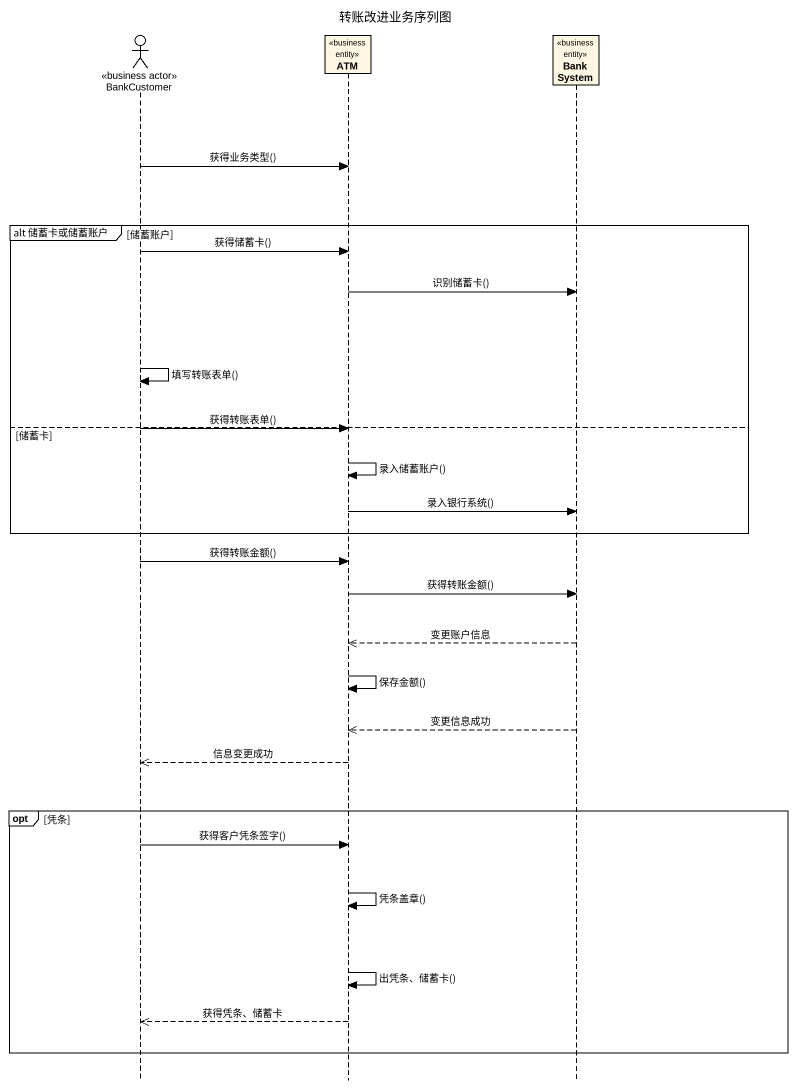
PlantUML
@startuml
title 转账改进业务序列图
hide footbox
actor BankCustomer <<business actor>>
participant ATM <<business entity>>
participant BankSystem <<business entity>>

BankCustomer -> ATM : 获得业务类型()
group alt 储蓄卡或储蓄账户 [储蓄账户]
  BankCustomer -> ATM : 获得储蓄卡()
  ATM -> BankSystem : 识别储蓄卡()
  BankCustomer -> BankCustomer : 填写转账表单()
else 储蓄卡
  BankCustomer -> ATM : 获得转账表单()
  ATM -> ATM : 录入储蓄账户()
  ATM -> BankSystem : 录入银行系统()
end
BankCustomer -> ATM : 获得转账金额()
ATM -> BankSystem : 获得转账金额()
BankSystem -->> ATM : 变更账户信息
ATM -> ATM : 保存金额()
BankSystem -->> ATM : 变更信息成功
ATM -->> BankCustomer : 信息变更成功
opt 凭条
  BankCustomer -> ATM : 获得客户凭条签字()
  ATM -> ATM : 凭条盖章()
  ATM -> ATM : 出凭条、储蓄卡()
  ATM -->> BankCustomer : 获得凭条、储蓄卡
end
@enduml
